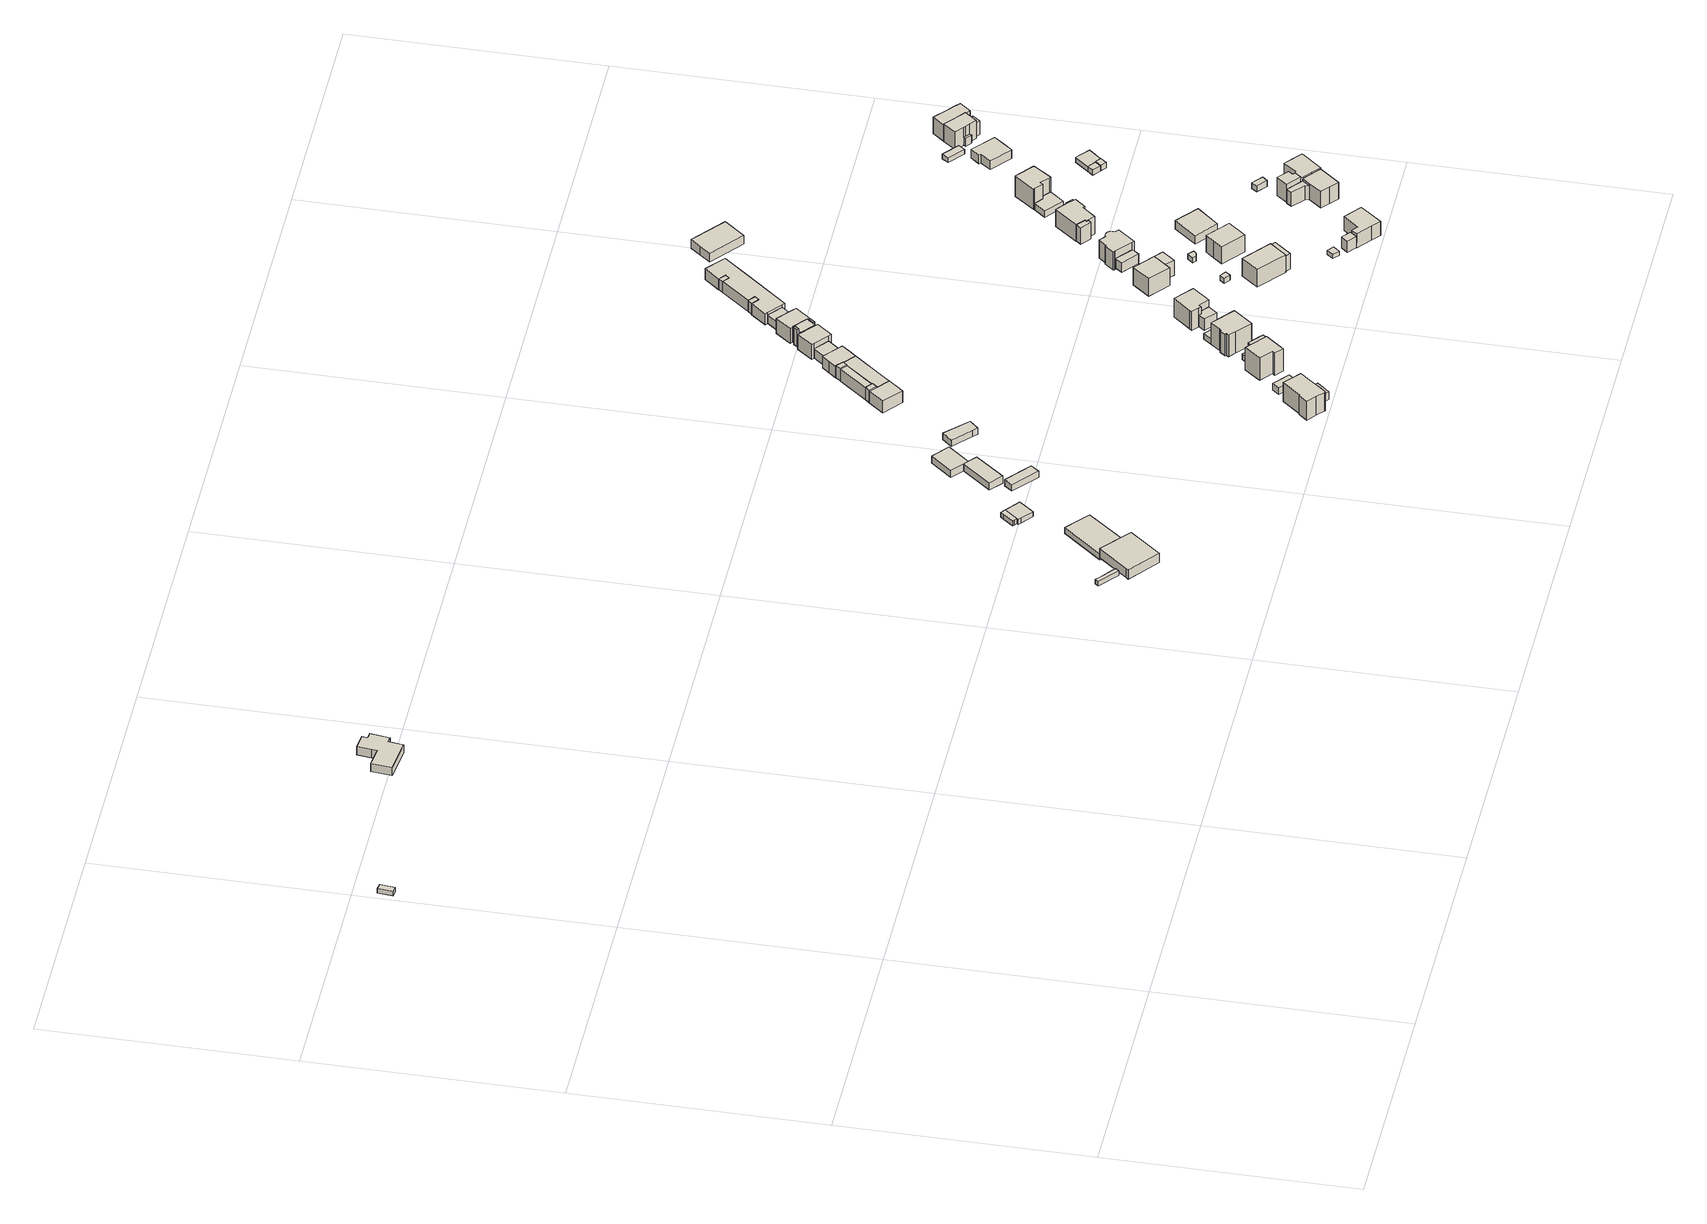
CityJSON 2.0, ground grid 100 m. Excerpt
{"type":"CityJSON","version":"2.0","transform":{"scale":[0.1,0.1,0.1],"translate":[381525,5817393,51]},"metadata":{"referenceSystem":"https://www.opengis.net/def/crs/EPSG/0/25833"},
"CityObjects":{
"building1":{"type":"Building","attributes":{"Gemeindeschluessel":"11000004","BezugspunktDach":"2200","function":"31001_2463","measuredHeight":1.99,"storeysAboveGround":1},"address":[{"country":"Germany","locality":"Berlin","thoroughfareNumber":"40 (12)","thoroughfareName":"Harbigstraße"}],"geometry":[{"type":"Solid","lod":"1","boundaries":[[[[0,1,2,3]],[[4,5,6,7]],[[4,7,3,2]],[[5,4,2,1]],[[6,5,1,0]],[[7,6,0,3]]]]}]},
"building2":{"type":"Building","attributes":{"Gemeindeschluessel":"11000004","BezugspunktDach":"2200","function":"31001_2080","measuredHeight":3.89,"storeysAboveGround":1},"address":[{"country":"Germany","locality":"Berlin","thoroughfareNumber":"40 (11)","thoroughfareName":"Harbigstraße"}],"geometry":[{"type":"Solid","lod":"1","boundaries":[[[[8,9,10,11,12,13,14,15,16,17,18]],[[19,20,21,22,23,24,25,26,27,28,29]],[[19,29,18,17]],[[20,19,17,16]],[[21,20,16,15]],[[22,21,15,14]],[[23,22,14,13]],[[24,23,13,12]],[[25,24,12,11]],[[26,25,11,10]],[[27,26,10,9]],[[28,27,9,8]],[[29,28,8,18]]]]}]},
"building3":{"type":"Building","attributes":{"Gemeindeschluessel":"11000004","BezugspunktDach":"2200","function":"51009_1610","measuredHeight":2.12,"storeysAboveGround":0},"address":[{"country":"Germany","locality":"Berlin"}],"geometry":[{"type":"Solid","lod":"1","boundaries":[[[[30,31,32,33,34,35]],[[36,37,38,39,40,41]],[[36,41,35,34]],[[37,36,34,33]],[[38,37,33,32]],[[39,38,32,31]],[[40,39,31,30]],[[41,40,30,35]]]]}]},
"building4":{"type":"Building","attributes":{"Gemeindeschluessel":"11000004","BezugspunktDach":"2200","function":"31001_1310","measuredHeight":4.41,"storeysAboveGround":1},"address":[{"country":"Germany","locality":"Berlin","thoroughfareNumber":"12 (9)","thoroughfareName":"Kühler Weg"}],"geometry":[{"type":"Solid","lod":"1","boundaries":[[[[42,43,44,45,46,47]],[[48,49,50,51,52,53]],[[48,53,47,46]],[[49,48,46,45]],[[50,49,45,44]],[[51,50,44,43]],[[52,51,43,42]],[[53,52,42,47]]]]}]},
"building5":{"type":"Building","attributes":{"Gemeindeschluessel":"11000004","BezugspunktDach":"2200","function":"31001_2000","measuredHeight":2.75,"storeysAboveGround":1},"address":[{"country":"Germany","locality":"Berlin","thoroughfareNumber":"12 (8)","thoroughfareName":"Kühler Weg"}],"geometry":[{"type":"Solid","lod":"1","boundaries":[[[[54,55,56,57,58]],[[59,60,61,62,63]],[[59,63,58,57]],[[60,59,57,56]],[[61,60,56,55]],[[62,61,55,54]],[[63,62,54,58]]]]}]},
"building6":{"type":"Building","attributes":{"Gemeindeschluessel":"11000004","BezugspunktDach":"2200","function":"31001_3210","measuredHeight":2.29,"storeysAboveGround":1},"address":[{"country":"Germany","locality":"Berlin","thoroughfareNumber":"12 (7)","thoroughfareName":"Kühler Weg"}],"geometry":[{"type":"Solid","lod":"1","boundaries":[[[[64,65,66,67,68,69]],[[70,71,72,73,74,75]],[[70,75,69,68]],[[71,70,68,67]],[[72,71,67,66]],[[73,72,66,65]],[[74,73,65,64]],[[75,74,64,69]]]]}]},
"building7":{"type":"Building","attributes":{"Gemeindeschluessel":"11000004","BezugspunktDach":"2200","function":"31001_3210","measuredHeight":2.34,"storeysAboveGround":1},"address":[{"country":"Germany","locality":"Berlin","thoroughfareNumber":"12 (6)","thoroughfareName":"Kühler Weg"}],"geometry":[{"type":"Solid","lod":"1","boundaries":[[[[76,77,78,79,66,65,80]],[[73,72,81,82,83,84,85]],[[73,85,80,65]],[[72,73,65,66]],[[81,72,66,79]],[[82,81,79,78]],[[83,82,78,77]],[[84,83,77,76]],[[85,84,76,80]]]]}]},
"building8":{"type":"Building","attributes":{"Gemeindeschluessel":"11000004","BezugspunktDach":"2200","function":"31001_2720","measuredHeight":2.97,"storeysAboveGround":1},"address":[{"country":"Germany","locality":"Berlin","thoroughfareNumber":"12 (5)","thoroughfareName":"Kühler Weg"}],"geometry":[{"type":"Solid","lod":"1","boundaries":[[[[86,87,88,89,90]],[[91,92,93,94,95]],[[91,95,90,89]],[[92,91,89,88]],[[93,92,88,87]],[[94,93,87,86]],[[95,94,86,90]]]]}]},
"building9":{"type":"Building","attributes":{"Gemeindeschluessel":"11000004","BezugspunktDach":"2200","function":"31001_2720","measuredHeight":3.4,"storeysAboveGround":1},"address":[{"country":"Germany","locality":"Berlin","thoroughfareNumber":"12 (4)","thoroughfareName":"Kühler Weg"}],"geometry":[{"type":"Solid","lod":"1","boundaries":[[[[96,97,98,99,100]],[[101,102,103,104,105]],[[101,105,100,99]],[[102,101,99,98]],[[103,102,98,97]],[[104,103,97,96]],[[105,104,96,100]]]]}]},
"building10":{"type":"Building","attributes":{"Gemeindeschluessel":"11000004","BezugspunktDach":"2200","function":"31001_2720","measuredHeight":3.47,"storeysAboveGround":1},"address":[{"country":"Germany","locality":"Berlin","thoroughfareNumber":"12 (3)","thoroughfareName":"Kühler Weg"}],"geometry":[{"type":"Solid","lod":"1","boundaries":[[[[99,98,106,107,108]],[[109,110,102,101,111]],[[109,111,108,107]],[[110,109,107,106]],[[102,110,106,98]],[[101,102,98,99]],[[111,101,99,108]]]]}]},
"building11":{"type":"Building","attributes":{"Gemeindeschluessel":"11000004","BezugspunktDach":"2200","function":"31001_2720","measuredHeight":2.9,"storeysAboveGround":1},"address":[{"country":"Germany","locality":"Berlin","thoroughfareNumber":"12 (2)","thoroughfareName":"Kühler Weg"}],"geometry":[{"type":"Solid","lod":"1","boundaries":[[[[112,113,114,115,116]],[[117,118,119,120,121]],[[117,121,116,115]],[[118,117,115,114]],[[119,118,114,113]],[[120,119,113,112]],[[121,120,112,116]]]]}]},
"building12":{"type":"Building","attributes":{"Gemeindeschluessel":"11000004","function":"31001_1010"},"address":[{"country":"Germany","locality":"Berlin","thoroughfareNumber":"1A","thoroughfareName":"Kühler Weg"}],"children":["building12-1","building12-2"]},
"building12-1":{"type":"BuildingPart","attributes":{"BezugspunktDach":"2200","measuredHeight":10.17,"storeysAboveGround":2},"parents":["building12"],"geometry":[{"type":"MultiSurface","lod":"1","boundaries":[[[122,123,124,125,126,127,128,129,130,131,132]],[[133,134,135,136,137,138,139,140,141,142,143]],[[133,143,132,131]],[[134,133,131,130]],[[135,134,130,129]],[[136,135,129,128]],[[137,136,128,127]],[[138,137,127,126]],[[144,145,146,147,148,139,138,126,125]],[[140,139,125,124]],[[141,140,124,123]],[[142,141,123,122]],[[143,142,122,132]],[[148,147,146,145,144]]]}]},
"building12-2":{"type":"BuildingPart","attributes":{"BezugspunktDach":"2200","measuredHeight":3.59,"storeysAboveGround":2},"parents":["building12"],"geometry":[{"type":"Solid","lod":"1","boundaries":[[[[149,150,145,144]],[[146,151,152,147]],[[151,146,145,150]],[[152,151,150,149]],[[147,152,149,144]],[[146,147,144,145]]]]}]},
"building13":{"type":"Building","attributes":{"Gemeindeschluessel":"11000004","BezugspunktDach":"2200","function":"31001_2463","measuredHeight":3.08,"storeysAboveGround":1},"address":[{"country":"Germany","locality":"Berlin","thoroughfareNumber":"1A (1)","thoroughfareName":"Kühler Weg"}],"geometry":[{"type":"Solid","lod":"1","boundaries":[[[[153,154,155,156]],[[157,158,159,160]],[[157,160,156,155]],[[158,157,155,154]],[[159,158,154,153]],[[160,159,153,156]]]]}]},
"building14":{"type":"Building","attributes":{"Gemeindeschluessel":"11000004","BezugspunktDach":"2200","function":"51009_1610","measuredHeight":5.88,"storeysAboveGround":0},"address":[{"country":"Germany","locality":"Berlin"}],"geometry":[{"type":"Solid","lod":"1","boundaries":[[[[161,162,163,164]],[[165,166,167,168]],[[165,168,164,163]],[[166,165,163,162]],[[167,166,162,161]],[[168,167,161,164]]]]}]},
"building15":{"type":"Building","attributes":{"Gemeindeschluessel":"11000004","function":"31001_1010"},"address":[{"country":"Germany","locality":"Berlin","thoroughfareNumber":"2","thoroughfareName":"Kühler Weg"}],"children":["building15-1","building15-2"]},
"building15-1":{"type":"BuildingPart","attributes":{"BezugspunktDach":"2200","measuredHeight":11.49,"storeysAboveGround":3},"parents":["building15"],"geometry":[{"type":"MultiSurface","lod":"1","boundaries":[[[169,170,171,172,173,174,175,176]],[[177,178,179,180,181,182,183,184]],[[177,184,176,175]],[[178,177,175,174]],[[185,186,174,173]],[[180,179,173,172]],[[181,180,172,171]],[[182,181,171,170]],[[183,182,170,169]],[[184,183,169,176]],[[179,178,186,185]]]}]},
"building15-2":{"type":"BuildingPart","attributes":{"BezugspunktDach":"2200","measuredHeight":9.92,"storeysAboveGround":3},"parents":["building15"],"geometry":[{"type":"Solid","lod":"1","boundaries":[[[[185,187,188,189,190,186]],[[191,192,193,194,179,178]],[[191,178,186,190]],[[192,191,190,189]],[[193,192,189,188]],[[194,193,188,187]],[[179,194,187,185]],[[178,179,185,186]]]]}]},
"building16":{"type":"Building","attributes":{"Gemeindeschluessel":"11000004","BezugspunktDach":"2200","function":"31001_2463","measuredHeight":2.78,"storeysAboveGround":1},"address":[{"country":"Germany","locality":"Berlin","thoroughfareNumber":"2 (1)","thoroughfareName":"Kühler Weg"}],"geometry":[{"type":"Solid","lod":"1","boundaries":[[[[195,196,197,198]],[[199,200,201,202]],[[199,202,198,197]],[[200,199,197,196]],[[201,200,196,195]],[[202,201,195,198]]]]}]},
"building17":{"type":"Building","attributes":{"Gemeindeschluessel":"11000004","BezugspunktDach":"2200","function":"51009_1610","measuredHeight":5.79,"storeysAboveGround":0},"address":[{"country":"Germany","locality":"Berlin"}],"geometry":[{"type":"Solid","lod":"1","boundaries":[[[[203,204,205,206]],[[207,208,209,210]],[[207,210,206,205]],[[208,207,205,204]],[[209,208,204,203]],[[210,209,203,206]]]]}]},
"building18":{"type":"Building","attributes":{"Gemeindeschluessel":"11000004","BezugspunktDach":"2200","function":"31001_1010","measuredHeight":10.78,"storeysAboveGround":3},"address":[{"country":"Germany","locality":"Berlin","thoroughfareNumber":"2A","thoroughfareName":"Kühler Weg"}],"geometry":[{"type":"Solid","lod":"1","boundaries":[[[[211,212,213,214,215,216,217,218,219,220,221]],[[222,223,224,225,226,227,228,229,230,231,232]],[[222,232,221,220]],[[223,222,220,219]],[[224,223,219,218]],[[225,224,218,217]],[[226,225,217,216]],[[227,226,216,215]],[[228,227,215,214]],[[229,228,214,213]],[[230,229,213,212]],[[231,230,212,211]],[[232,231,211,221]]]]}]},
"building19":{"type":"Building","attributes":{"Gemeindeschluessel":"11000004","BezugspunktDach":"2200","function":"31001_2463","measuredHeight":2.61,"storeysAboveGround":1},"address":[{"country":"Germany","locality":"Berlin","thoroughfareNumber":"2A (1)","thoroughfareName":"Kühler Weg"}],"geometry":[{"type":"Solid","lod":"1","boundaries":[[[[233,234,235,236]],[[237,238,228,227]],[[237,227,236,235]],[[238,237,235,234]],[[228,238,234,233]],[[227,228,233,236]]]]}]},
"building20":{"type":"Building","attributes":{"Gemeindeschluessel":"11000004","BezugspunktDach":"2200","function":"31001_2463","measuredHeight":5.37,"storeysAboveGround":1},"address":[{"country":"Germany","locality":"Berlin","thoroughfareNumber":"3 (1)","thoroughfareName":"Kühler Weg"}],"geometry":[{"type":"Solid","lod":"1","boundaries":[[[[239,240,241,242,243,244]],[[245,246,247,248,249,250]],[[245,250,244,243]],[[246,245,243,242]],[[247,246,242,241]],[[248,247,241,240]],[[249,248,240,239]],[[250,249,239,244]]]]}]},
"building21":{"type":"Building","attributes":{"Gemeindeschluessel":"11000004","BezugspunktDach":"2200","function":"51009_1610","measuredHeight":8.13,"storeysAboveGround":0},"address":[{"country":"Germany","locality":"Berlin"}],"geometry":[{"type":"Solid","lod":"1","boundaries":[[[[251,252,253,254]],[[255,256,257,258]],[[255,258,254,253]],[[256,255,253,252]],[[257,256,252,251]],[[258,257,251,254]]]]}]},
"building22":{"type":"Building","attributes":{"Gemeindeschluessel":"11000004","BezugspunktDach":"2200","function":"31001_1010","measuredHeight":11.41,"storeysAboveGround":2},"address":[{"country":"Germany","locality":"Berlin","thoroughfareNumber":"3","thoroughfareName":"Kühler Weg"}],"geometry":[{"type":"Solid","lod":"1","boundaries":[[[[259,260,261,262,263,264,265,266]],[[267,268,269,270,271,272,273,274]],[[267,274,266,265]],[[268,267,265,264]],[[269,268,264,263]],[[270,269,263,262]],[[271,270,262,261]],[[272,271,261,260]],[[273,272,260,259]],[[274,273,259,266]]]]}]},
"building23":{"type":"Building","attributes":{"Gemeindeschluessel":"11000004","function":"31001_3212"},"address":[{"country":"Germany","locality":"Berlin","thoroughfareNumber":"12","thoroughfareName":"Kühler Weg"}],"children":["building23-1","building23-2","building23-3","building23-4","building23-5","building23-6","building23-7","building23-8","building23-9","building23-10"]},
"building23-1":{"type":"BuildingPart","attributes":{"BezugspunktDach":"2200","measuredHeight":5.53,"storeysAboveGround":2},"parents":["building23"],"geometry":[{"type":"MultiSurface","lod":"1","boundaries":[[[275,276,277,278,279,280,281]],[[282,283,284,285,286,287,288]],[[282,288,281,280]],[[284,283,279,278]],[[286,285,277,276]],[[287,286,276,275]],[[283,289,282,280,279]],[[290,285,284,278,277]],[[288,287,275,281]]]}]},
"building23-2":{"type":"BuildingPart","attributes":{"BezugspunktDach":"2200","measuredHeight":5.59,"storeysAboveGround":2},"parents":["building23"],"geometry":[{"type":"MultiSurface","lod":"1","boundaries":[[[291,292,293,294,295]],[[296,297,298,299,300]],[[296,300,295,294]],[[299,298,292,291]],[[297,296,294,293]],[[297,293,292,298]],[[300,299,301,291,295]]]}]},
"building23-3":{"type":"BuildingPart","attributes":{"BezugspunktDach":"2200","measuredHeight":3.99,"storeysAboveGround":2},"parents":["building23"],"geometry":[{"type":"MultiSurface","lod":"1","boundaries":[[[302,303,304,305]],[[306,307,308,309]],[[306,309,305,304]],[[307,306,307,303]],[[308,307,303,302]],[[310,304,303,307,306]],[[308,302,305,309]]]}]},
"building23-4":{"type":"BuildingPart","attributes":{"BezugspunktDach":"2200","measuredHeight":7.03,"storeysAboveGround":2},"parents":["building23"],"geometry":[{"type":"MultiSurface","lod":"1","boundaries":[[[311,312,313,314,315,316,317,318]],[[319,320,321,322,323,324,325,326]],[[319,326,318,317]],[[320,319,317,316]],[[322,321,315,314]],[[323,322,314,313]],[[324,323,313,312]],[[294,293,292,312,311]],[[296,327,325,324,298,297]],[[326,325,311,318]],[[320,316,315,321]],[[327,296,297,293,294]],[[297,298,292,293]]]}]},
"building23-5":{"type":"BuildingPart","attributes":{"BezugspunktDach":"2200","measuredHeight":7.52,"storeysAboveGround":2},"parents":["building23"],"geometry":[{"type":"MultiSurface","lod":"1","boundaries":[[[328,329,330,331,332,333,334,335,336,337]],[[338,339,340,341,342,343,344,345,321,320]],[[338,320,337,336]],[[339,338,336,335]],[[340,339,335,334]],[[341,340,334,333]],[[346,347,341,333,332]],[[343,342,332,331]],[[344,343,331,330]],[[345,344,330,329]],[[321,345,329,328]],[[320,321,328,337],[320,316,315,321]],[[342,341,347,346]],[[316,320,321,315]]]}]},
"building23-6":{"type":"BuildingPart","attributes":{"BezugspunktDach":"2200","measuredHeight":5.58,"storeysAboveGround":2},"parents":["building23"],"geometry":[{"type":"MultiSurface","lod":"1","boundaries":[[[348,349,350,351,352,353]],[[354,288,287,355,356,357]],[[354,357,353,352]],[[288,354,352,351]],[[358,275,281,351,350]],[[355,287,350,349]],[[356,355,349,348]],[[357,356,348,353]],[[287,288,281,275,358]]]}]},
"building23-7":{"type":"BuildingPart","attributes":{"BezugspunktDach":"2200","measuredHeight":6.05,"storeysAboveGround":2},"parents":["building23"],"geometry":[{"type":"MultiSurface","lod":"1","boundaries":[[[278,277,359,360,361,362,363,364,365]],[[366,367,368,369,370,371,285,284,372]],[[366,372,365,364]],[[367,366,364,363]],[[368,367,363,362]],[[373,291,295,300,299,369,368,362,361]],[[370,369,361,360]],[[371,370,360,359]],[[285,371,359,277]],[[277,285,277,278]],[[372,284,278,365]],[[299,300,295,291,373]],[[284,285,277,278]]]}]},
"building23-8":{"type":"BuildingPart","attributes":{"BezugspunktDach":"2200","measuredHeight":5.96,"storeysAboveGround":2},"parents":["building23"],"geometry":[{"type":"MultiSurface","lod":"1","boundaries":[[[374,375,376,377,378,379]],[[380,381,283,282,382,383]],[[380,383,379,378]],[[381,380,378,377]],[[283,381,377,376]],[[280,279,283,376,375]],[[382,282,375,374]],[[383,382,374,379]],[[281,288,282,280]],[[384,282,283,279,280]]]}]},
"building23-9":{"type":"BuildingPart","attributes":{"BezugspunktDach":"2200","measuredHeight":7.03,"storeysAboveGround":2},"parents":["building23"],"geometry":[{"type":"MultiSurface","lod":"1","boundaries":[[[347,346,385,386,387,388,389,390]],[[391,392,393,394,395,342,341,396]],[[391,396,390,389]],[[392,391,389,388]],[[393,392,397,309,308,302,305,388,387]],[[394,393,387,386]],[[395,394,386,385]],[[342,395,385,346]],[[396,341,347,390]],[[305,302,308,309,397]],[[342,346,347,341]]]}]},
"building23-10":{"type":"BuildingPart","attributes":{"BezugspunktDach":"2200","measuredHeight":5.22,"storeysAboveGround":2},"parents":["building23"],"geometry":[{"type":"MultiSurface","lod":"1","boundaries":[[[398,399,400,401,402,403,404,405,406,407,408,409,410,411,412]],[[413,414,415,416,417,418,419,420,421,422,423,424,307,306,425]],[[413,425,412,411]],[[414,413,411,410]],[[415,414,410,409]],[[416,415,409,408]],[[417,416,408,407]],[[418,417,407,406]],[[419,418,406,405]],[[420,419,405,404]],[[421,420,404,403]],[[422,421,403,402]],[[423,422,402,401]],[[424,423,401,400]],[[307,424,400,399]],[[304,303,399,398]],[[425,306,398,412]],[[306,307,303,304]]]}]},
"building24":{"type":"Building","attributes":{"Gemeindeschluessel":"11000004","BezugspunktDach":"2200","function":"51009_1610","measuredHeight":7.78,"storeysAboveGround":0},"address":[{"country":"Germany","locality":"Berlin"}],"geometry":[{"type":"Solid","lod":"1","boundaries":[[[[426,427,428,429]],[[430,431,432,433]],[[430,433,429,428]],[[431,430,428,427]],[[432,431,427,426]],[[433,432,426,429]]]]}]},
"building25":{"type":"Building","attributes":{"Gemeindeschluessel":"11000004","BezugspunktDach":"2200","function":"31001_2143","measuredHeight":2.38,"storeysAboveGround":1},"address":[{"country":"Germany","locality":"Berlin","thoroughfareNumber":"12A (1)","thoroughfareName":"Zikadenweg"}],"geometry":[{"type":"Solid","lod":"1","boundaries":[[[[434,435,436,437]],[[438,439,440,441]],[[438,441,437,436]],[[439,438,436,435]],[[440,439,435,434]],[[441,440,434,437]]]]}]},
"building26":{"type":"Building","attributes":{"Gemeindeschluessel":"11000004","BezugspunktDach":"2200","function":"51009_1610","measuredHeight":5.37,"storeysAboveGround":0},"address":[{"country":"Germany","locality":"Berlin"}],"geometry":[{"type":"Solid","lod":"1","boundaries":[[[[442,443,444,445]],[[446,447,448,449]],[[446,449,445,444]],[[447,446,444,443]],[[448,447,443,442]],[[449,448,442,445]]]]}]},
"building27":{"type":"Building","attributes":{"Gemeindeschluessel":"11000004","function":"31001_1010"},"address":[{"country":"Germany","locality":"Berlin","thoroughfareNumber":"3A","thoroughfareName":"Kühler Weg"}],"children":["building27-1","building27-2"]},
"building27-1":{"type":"BuildingPart","attributes":{"BezugspunktDach":"2200","measuredHeight":8.33,"storeysAboveGround":2},"parents":["building27"],"geometry":[{"type":"MultiSurface","lod":"1","boundaries":[[[450,451,452,453,454]],[[455,456,457,458,459]],[[455,459,454,453]],[[456,455,453,452]],[[457,456,452,460,461]],[[458,457,451,450]],[[459,458,450,454]],[[461,460,452,451]]]}]},
"building27-2":{"type":"BuildingPart","attributes":{"BezugspunktDach":"2200","measuredHeight":6.99,"storeysAboveGround":2},"parents":["building27"],"geometry":[{"type":"Solid","lod":"1","boundaries":[[[[462,463,452,451]],[[460,464,465,461]],[[464,460,452,463]],[[465,464,463,462]],[[461,465,462,451]],[[460,461,451,452]]]]}]},
"building28":{"type":"Building","attributes":{"Gemeindeschluessel":"11000004","function":"31001_1010"},"address":[{"country":"Germany","locality":"Berlin","thoroughfareNumber":"12A","thoroughfareName":"Zikadenweg"}],"children":["building28-1","building28-2"]},
"building28-1":{"type":"BuildingPart","attributes":{"BezugspunktDach":"2200","measuredHeight":9.19,"storeysAboveGround":2},"parents":["building28"],"geometry":[{"type":"MultiSurface","lod":"1","boundaries":[[[466,467,468,469,470]],[[471,472,473,474,475]],[[471,475,470,469]],[[472,471,469,468]],[[476,477,468,467]],[[473,472,478,479,480]],[[481,476,467,466]],[[474,473,480,482]],[[475,474,466,470]],[[480,479,478,477,476]],[[482,480,476,481]]]}]},
"building28-2":{"type":"BuildingPart","attributes":{"BezugspunktDach":"2200","measuredHeight":7.59,"storeysAboveGround":2},"parents":["building28"],"geometry":[{"type":"MultiSurface","lod":"1","boundaries":[[[483,484,477,481]],[[479,485,486,482]],[[485,479,477,484]],[[486,485,484,483]],[[482,486,483,481]],[[480,476,477,479]],[[482,487,481,476,480]]]}]},
"building29":{"type":"Building","attributes":{"Gemeindeschluessel":"11000004","BezugspunktDach":"2200","function":"31001_2143","measuredHeight":1.9,"storeysAboveGround":1},"address":[{"country":"Germany","locality":"Berlin","thoroughfareNumber":"12 (1)","thoroughfareName":"Zikadenweg"}],"geometry":[{"type":"Solid","lod":"1","boundaries":[[[[488,489,490,491]],[[492,493,494,495]],[[492,495,491,490]],[[493,492,490,489]],[[494,493,489,488]],[[495,494,488,491]]]]}]},
"building30":{"type":"Building","attributes":{"Gemeindeschluessel":"11000004","BezugspunktDach":"2200","function":"31001_2143","measuredHeight":2.33,"storeysAboveGround":1},"address":[{"country":"Germany","locality":"Berlin","thoroughfareNumber":"14A (1)","thoroughfareName":"Zikadenweg"}],"geometry":[{"type":"Solid","lod":"1","boundaries":[[[[496,497,498,499,500]],[[501,502,503,504,505]],[[501,505,500,499]],[[502,501,499,498]],[[503,502,498,497]],[[504,503,497,496]],[[505,504,496,500]]]]}]},
"building31":{"type":"Building","attributes":{"Gemeindeschluessel":"11000004","BezugspunktDach":"2200","function":"51009_1610","measuredHeight":5.1,"storeysAboveGround":0},"address":[{"country":"Germany","locality":"Berlin"}],"geometry":[{"type":"Solid","lod":"1","boundaries":[[[[406,405,404,407]],[[506,507,508,509]],[[506,509,407,404]],[[507,506,404,405]],[[508,507,405,406]],[[509,508,406,407]]]]}]},
"building32":{"type":"Building","attributes":{"Gemeindeschluessel":"11000004","BezugspunktDach":"2200","function":"31001_1010","measuredHeight":9.21,"storeysAboveGround":2},"address":[{"country":"Germany","locality":"Berlin","thoroughfareNumber":"14A","thoroughfareName":"Zikadenweg"}],"geometry":[{"type":"Solid","lod":"1","boundaries":[[[[510,511,512,513,514]],[[515,516,517,518,519]],[[515,519,514,513]],[[516,515,513,512]],[[517,516,512,511]],[[518,517,511,510]],[[519,518,510,514]]]]}]},
"building33":{"type":"Building","attributes":{"Gemeindeschluessel":"11000004","function":"31001_1010"},"address":[{"country":"Germany","locality":"Berlin","thoroughfareNumber":"4","thoroughfareName":"Kühler Weg"}],"children":["building33-1","building33-2"]},
"building33-1":{"type":"BuildingPart","attributes":{"BezugspunktDach":"2200","measuredHeight":9.82,"storeysAboveGround":2},"parents":["building33"],"geometry":[{"type":"MultiSurface","lod":"1","boundaries":[[[520,521,522,523,524,525,526,527,528,529,530,531,532,533,534,535,536,537,538,539,540,541]],[[542,543,544,545,546,547,548,549,550,551,552,553,554,555,556,557,558,559,560,561,562,563]],[[542,563,541,540]],[[543,542,540,539]],[[544,543,539,538]],[[545,544,538,537]],[[546,545,537,536]],[[547,546,536,535]],[[548,547,535,534]],[[549,548,534,533]],[[550,549,533,532]],[[551,550,532,531]],[[552,551,531,530]],[[553,552,530,529]],[[554,553,529,528]],[[555,554,528,527]],[[556,555,527,526]],[[557,556,526,525]],[[558,557,525,524]],[[559,558,524,523]],[[560,559,523,522]],[[561,560,564,565,566,567,522,521]],[[562,561,521,520]],[[563,562,520,541]],[[567,566,565,564]]]}]},
"building33-2":{"type":"BuildingPart","attributes":{"BezugspunktDach":"2200","measuredHeight":4.54,"storeysAboveGround":2},"parents":["building33"],"geometry":[{"type":"Solid","lod":"1","boundaries":[[[[568,567,566,569]],[[565,564,570,571]],[[565,571,569,566]],[[570,564,567,568]],[[571,570,568,569]],[[565,566,567,564]]]]}]},
"building34":{"type":"Building","attributes":{"Gemeindeschluessel":"11000004","function":"31001_1010"},"address":[{"country":"Germany","locality":"Berlin","thoroughfareNumber":"12","thoroughfareName":"Zikadenweg"}],"children":["building34-1","building34-2"]},
"building34-1":{"type":"BuildingPart","attributes":{"BezugspunktDach":"2200","measuredHeight":9.26,"storeysAboveGround":2},"parents":["building34"],"geometry":[{"type":"MultiSurface","lod":"1","boundaries":[[[572,573,574,575,576,577,578,579]],[[580,581,582,583,584,585,586,587]],[[580,587,588,589,590,591,592,579,578]],[[581,580,578,577]],[[582,581,577,576]],[[583,582,576,575]],[[584,583,575,574]],[[585,584,574,573]],[[586,585,573,572]],[[587,586,572,579]],[[592,591,590,589,588]]]}]},
"building34-2":{"type":"BuildingPart","attributes":{"BezugspunktDach":"2200","measuredHeight":5.21,"storeysAboveGround":2},"parents":["building34"],"geometry":[{"type":"Solid","lod":"1","boundaries":[[[[591,590,593,594,595]],[[596,597,589,588,598]],[[596,598,595,594]],[[597,596,594,593]],[[589,597,593,590]],[[598,588,591,595]],[[588,589,590,591]]]]}]},
"building35":{"type":"Building","attributes":{"Gemeindeschluessel":"11000004","BezugspunktDach":"2200","function":"31001_1010","measuredHeight":4.02,"storeysAboveGround":1},"address":[{"country":"Germany","locality":"Berlin","thoroughfareNumber":"16B","thoroughfareName":"Zikadenweg"}],"geometry":[{"type":"Solid","lod":"1","boundaries":[[[[599,600,601,602]],[[603,604,605,606]],[[603,606,602,601]],[[604,603,601,600]],[[605,604,600,599]],[[606,605,599,602]]]]}]},
"building36":{"type":"Building","attributes":{"Gemeindeschluessel":"11000004","function":"31001_1010"},"address":[{"country":"Germany","locality":"Berlin","thoroughfareNumber":"4A","thoroughfareName":"Kühler Weg"}],"children":["building36-1","building36-2","building36-3"]},
"building36-1":{"type":"BuildingPart","attributes":{"BezugspunktDach":"2200","measuredHeight":8.1,"storeysAboveGround":2},"parents":["building36"],"geometry":[{"type":"MultiSurface","lod":"1","boundaries":[[[607,608,609,610,611,612,613,614,615,616]],[[617,618,619,620,621,622,623,624,625,626]],[[617,626,616,615]],[[618,617,615,614]],[[619,618,627,628,629,630,614,613]],[[620,619,613,612]],[[621,620,612,611]],[[622,621,611,610]],[[623,622,610,609]],[[624,623,631,632,633]],[[625,624,608,633,634,607]],[[626,625,607,634,635]],[[630,629,628,627]],[[633,632,631,609,608,636]],[[607,634,633,608]],[[635,634,607,616,637]]]}]},
"building36-2":{"type":"BuildingPart","attributes":{"BezugspunktDach":"2200","measuredHeight":7.8,"storeysAboveGround":2},"parents":["building36"],"geometry":[{"type":"MultiSurface","lod":"1","boundaries":[[[638,609,608,607,616,639]],[[635,634,633,632,640,641]],[[635,641,639,616]],[[634,607,616,635,616,607]],[[633,608,607,642,607,608]],[[632,609,608,633,608,609]],[[640,632,609,638]],[[641,640,638,639]],[[634,642,607,608,633]]]}]},
"building36-3":{"type":"BuildingPart","attributes":{"BezugspunktDach":"2200","measuredHeight":5.8,"storeysAboveGround":2},"parents":["building36"],"geometry":[{"type":"MultiSurface","lod":"1","boundaries":[[[629,643,644,630]],[[645,646,628,627]],[[645,627,630,644]],[[646,645,644,643]],[[628,646,643,629]],[[628,647,629,630,627]]]}]},
"building37":{"type":"Building","attributes":{"Gemeindeschluessel":"11000004","BezugspunktDach":"2200","function":"31001_1310","measuredHeight":5.26,"storeysAboveGround":1},"address":[{"country":"Germany","locality":"Berlin","thoroughfareNumber":"12 (1)","thoroughfareName":"Kühler Weg"}],"geometry":[{"type":"Solid","lod":"1","boundaries":[[[[648,649,650,651,652]],[[653,654,655,656,657]],[[653,657,652,651]],[[654,653,651,650]],[[655,654,650,649]],[[656,655,649,648]],[[657,656,648,652]]]]}]},
"building38":{"type":"Building","attributes":{"Gemeindeschluessel":"11000004","function":"31001_1010"},"address":[{"country":"Germany","locality":"Berlin","thoroughfareNumber":"14","thoroughfareName":"Zikadenweg"}],"children":["building38-1","building38-2"]},
"building38-1":{"type":"BuildingPart","attributes":{"BezugspunktDach":"2200","measuredHeight":8.88,"storeysAboveGround":2},"parents":["building38"],"geometry":[{"type":"MultiSurface","lod":"1","boundaries":[[[658,659,660,661,662,663,664]],[[665,666,667,668,669,670,671]],[[665,671,664,663]],[[672,673,665,663,662]],[[667,666,662,661]],[[668,667,661,660]],[[669,668,660,659]],[[670,669,659,658]],[[671,670,658,664]],[[666,665,673,672]]]}]},
"building38-2":{"type":"BuildingPart","attributes":{"BezugspunktDach":"2200","measuredHeight":6.55,"storeysAboveGround":2},"parents":["building38"],"geometry":[{"type":"Solid","lod":"1","boundaries":[[[[674,673,672,675,676,677]],[[678,679,666,665,680,681]],[[678,681,677,676]],[[679,678,676,675]],[[666,679,675,672]],[[680,665,673,674]],[[681,680,674,677]],[[665,666,672,673]]]]}]},
"building39":{"type":"Building","attributes":{"Gemeindeschluessel":"11000004","BezugspunktDach":"2200","function":"31001_2463","measuredHeight":3.01,"storeysAboveGround":1},"address":[{"country":"Germany","locality":"Berlin","thoroughfareNumber":"5 (1)","thoroughfareName":"Kühler Weg"}],"geometry":[{"type":"Solid","lod":"1","boundaries":[[[[682,683,684,685,686,687]],[[688,689,690,691,692,693]],[[688,693,687,686]],[[689,688,686,685]],[[690,689,685,684]],[[691,690,684,683]],[[692,691,683,682]],[[693,692,682,687]]]]}]},
"building40":{"type":"Building","attributes":{"Gemeindeschluessel":"11000004","function":"31001_1010"},"address":[{"country":"Germany","locality":"Berlin","thoroughfareNumber":"16","thoroughfareName":"Zikadenweg"}],"children":["building40-1","building40-2"]},
"building40-1":{"type":"BuildingPart","attributes":{"BezugspunktDach":"2200","measuredHeight":9.48,"storeysAboveGround":2},"parents":["building40"],"geometry":[{"type":"MultiSurface","lod":"1","boundaries":[[[694,695,696,697,698,699,700,701]],[[702,703,704,705,706,707,708,709]],[[702,709,710,709,702,711]],[[703,702,700,699]],[[704,703,699,698]],[[705,704,698,697]],[[706,705,697,696]],[[707,706,696,695]],[[708,707,695,694]],[[709,708,694,701]],[[711,702,709,710,701,700]]]}]},
"building40-2":{"type":"BuildingPart","attributes":{"BezugspunktDach":"2200","measuredHeight":8.58,"storeysAboveGround":2},"parents":["building40"],"geometry":[{"type":"MultiSurface","lod":"1","boundaries":[[[712,713,714,715,716,717]],[[718,719,720,702,709,721]],[[718,721,717,716]],[[719,718,716,715]],[[720,719,715,714]],[[702,720,714,713]],[[701,700,713,712]],[[721,709,712,717]],[[709,702,700,701]]]}]},
"building41":{"type":"Building","attributes":{"Gemeindeschluessel":"11000004","BezugspunktDach":"2200","function":"31001_2463","measuredHeight":2.73,"storeysAboveGround":1},"address":[{"country":"Germany","locality":"Berlin","thoroughfareNumber":"16 (1)","thoroughfareName":"Zikadenweg"}],"geometry":[{"type":"Solid","lod":"1","boundaries":[[[[722,723,724,725]],[[726,727,728,729]],[[726,729,725,724]],[[727,726,724,723]],[[728,727,723,722]],[[729,728,722,725]]]]}]},
"building42":{"type":"Building","attributes":{"Gemeindeschluessel":"11000004","BezugspunktDach":"2200","function":"31001_1010","measuredHeight":11.48,"storeysAboveGround":2},"address":[{"country":"Germany","locality":"Berlin","thoroughfareNumber":"5","thoroughfareName":"Kühler Weg"}],"geometry":[{"type":"Solid","lod":"1","boundaries":[[[[730,731,732,733,734,735,736,737]],[[738,739,740,741,742,743,744,745]],[[738,745,737,736]],[[739,738,736,735]],[[740,739,735,734]],[[741,740,734,733]],[[742,741,733,732]],[[743,742,732,731]],[[744,743,731,730]],[[745,744,730,737]]]]}]},
"building43":{"type":"Building","attributes":{"Gemeindeschluessel":"11000004","BezugspunktDach":"2200","function":"51009_1610","measuredHeight":2.58,"storeysAboveGround":0},"address":[{"country":"Germany","locality":"Berlin"}],"geometry":[{"type":"Solid","lod":"1","boundaries":[[[[746,747,748,749]],[[750,751,752,753]],[[750,753,749,748]],[[751,750,748,747]],[[752,751,747,746]],[[753,752,746,749]]]]}]},
"building44":{"type":"Building","attributes":{"Gemeindeschluessel":"11000004","function":"31001_2463"},"address":[{"country":"Germany","locality":"Berlin","thoroughfareNumber":"22 (1)","thoroughfareName":"Zikadenweg"}],"children":["building44-1","building44-2"]},
"building44-1":{"type":"BuildingPart","attributes":{"BezugspunktDach":"2200","measuredHeight":2.42,"storeysAboveGround":1},"parents":["building44"],"geometry":[{"type":"MultiSurface","lod":"1","boundaries":[[[754,755,756,757]],[[758,759,760,761]],[[758,761,757,756]],[[759,758,756,755]],[[760,759,755,754]],[[760,754,762,763]],[[761,763,762,757,764]]]}]},
"building44-2":{"type":"BuildingPart","attributes":{"BezugspunktDach":"2200","measuredHeight":2.42,"storeysAboveGround":1},"parents":["building44"],"geometry":[{"type":"Solid","lod":"1","boundaries":[[[[765,762,757,766]],[[761,763,767,768]],[[761,768,766,757]],[[767,763,762,765]],[[768,767,765,766]],[[763,761,757,762]]]]}]},
"building45":{"type":"Building","attributes":{"Gemeindeschluessel":"11000004","BezugspunktDach":"2200","function":"31001_1010","measuredHeight":4.5,"storeysAboveGround":1},"address":[{"country":"Germany","locality":"Berlin","thoroughfareNumber":"6","thoroughfareName":"Kühler Weg"}],"geometry":[{"type":"Solid","lod":"1","boundaries":[[[[769,770,771,772,773,774,775,776]],[[777,778,779,780,781,782,783,784]],[[777,784,776,775]],[[778,777,775,774]],[[779,778,774,773]],[[780,779,773,772]],[[781,780,772,771]],[[782,781,771,770]],[[783,782,770,769]],[[784,783,769,776]]]]}]},
"building46":{"type":"Building","attributes":{"Gemeindeschluessel":"11000004","BezugspunktDach":"2200","function":"31001_2463","measuredHeight":2.19,"storeysAboveGround":1},"address":[{"country":"Germany","locality":"Berlin","thoroughfareNumber":"6A (3)","thoroughfareName":"Kühler Weg"}],"geometry":[{"type":"Solid","lod":"1","boundaries":[[[[785,786,787,788]],[[789,790,791,792]],[[789,792,788,787]],[[790,789,787,786]],[[791,790,786,785]],[[792,791,785,788]]]]}]},
"building47":{"type":"Building","attributes":{"Gemeindeschluessel":"11000004","function":"31001_1010"},"address":[{"country":"Germany","locality":"Berlin","thoroughfareNumber":"6A (2)","thoroughfareName":"Kühler Weg"}],"children":["building47-1","building47-2","building47-3"]},
"building47-1":{"type":"BuildingPart","attributes":{"BezugspunktDach":"2200","measuredHeight":10.56,"storeysAboveGround":3},"parents":["building47"],"geometry":[{"type":"MultiSurface","lod":"1","boundaries":[[[793,794,795,796,797,798,799,800,801]],[[802,803,804,805,806,807,808,809,810]],[[802,810,801,800]],[[803,802,800,799]],[[804,803,799,798]],[[805,811,812,813,804,798,797]],[[806,805,797,796]],[[807,806,796,795]],[[814,815,795,794]],[[808,807,816,817,818]],[[819,814,818,820,809,808,794,793]],[[810,809,793,801]],[[813,812,811,805]],[[818,817,816,815,814]],[[820,818,814,819]]]}]},
"building47-2":{"type":"BuildingPart","attributes":{"BezugspunktDach":"2200","measuredHeight":6.25,"storeysAboveGround":3},"parents":["building47"],"geometry":[{"type":"Solid","lod":"1","boundaries":[[[[821,822,812,811]],[[813,823,824,805]],[[823,813,812,822]],[[824,823,822,821]],[[805,824,821,811]],[[813,805,811,812]]]]}]},
"building47-3":{"type":"BuildingPart","attributes":{"BezugspunktDach":"2200","measuredHeight":3.78,"storeysAboveGround":3},"parents":["building47"],"geometry":[{"type":"MultiSurface","lod":"1","boundaries":[[[825,815,819,826]],[[820,817,827,828]],[[820,828,826,819]],[[827,817,815,825]],[[828,827,825,826]],[[818,814,815,817]],[[820,819,814,818]]]}]},
"building48":{"type":"Building","attributes":{"Gemeindeschluessel":"11000004","BezugspunktDach":"2200","function":"31001_1010","measuredHeight":10.15,"storeysAboveGround":3},"address":[{"country":"Germany","locality":"Berlin","thoroughfareNumber":"6A (1)","thoroughfareName":"Kühler Weg"}],"geometry":[{"type":"Solid","lod":"1","boundaries":[[[[829,830,831,832,833,834,835,836]],[[837,838,839,840,841,842,843,844]],[[837,844,836,835]],[[838,837,835,834]],[[839,838,834,833]],[[840,839,833,832]],[[841,840,832,831]],[[842,841,831,830]],[[843,842,830,829]],[[844,843,829,836]]]]}]}
},
"vertices":[
[26,2839,47],[33,2900,47],[6,2903,47],[1,2842,47],[6,2903,27],[33,2900,27],[26,2839,27],[1,2842,27],
[834,2965,69],[841,3024,69],[865,3022,69],[875,3100,69],[849,3103,69],[852,3126,69],[791,3132,69],[784,3075,69],[781,3054,69],[703,3063,69],[695,2981,69],[703,3063,30],[781,3054,30],[784,3075,30],[791,3132,30],[852,3126,30],[849,3103,30],[875,3100,30],[865,3022,30],[841,3024,30],[834,2965,30],[695,2981,30],
[2391,579,32],[2403,593,32],[2389,604,32],[2345,638,32],[2326,654,32],[2315,641,32],[2326,654,11],[2345,638,11],[2389,604,11],[2403,593,11],[2391,579,11],[2315,641,11],
[2484,444,63],[2586,570,63],[2565,588,63],[2471,665,63],[2374,548,63],[2366,539,63],[2374,548,19],[2471,665,19],[2565,588,19],[2586,570,19],[2484,444,19],[2366,539,19],
[2565,588,36],[2692,747,36],[2623,804,36],[2601,822,36],[2471,665,36],[2601,822,9],[2623,804,9],[2692,747,9],[2565,588,9],[2471,665,9],
[2620,1014,28],[2628,1007,28],[2672,1059,28],[2655,1073,28],[2643,1059,28],[2613,1021,28],[2643,1059,5],[2655,1073,5],[2672,1059,5],[2628,1007,5],[2620,1014,5],[2613,1021,5],
[2636,993,28],[2680,957,28],[2689,968,28],[2727,1016,28],[2625,1002,28],[2727,1016,5],[2689,968,5],[2680,957,5],[2636,993,5],[2625,1002,5],
[2908,980,38],[2910,983,38],[2933,1013,38],[2835,1093,38],[2809,1062,38],[2835,1093,9],[2933,1013,9],[2910,983,9],[2908,980,9],[2809,1062,9],
[2849,1104,42],[2941,1219,42],[2910,1245,42],[2893,1259,42],[2801,1145,42],[2893,1259,8],[2910,1245,8],[2941,1219,8],[2849,1104,8],[2801,1145,8],
[2981,1331,42],[2916,1383,42],[2846,1298,42],[2916,1383,8],[2981,1331,8],[2846,1298,8],
[3098,1264,39],[3114,1249,39],[3148,1284,39],[3060,1370,39],[3024,1332,39],[3060,1370,10],[3148,1284,10],[3114,1249,10],[3098,1264,10],[3024,1332,10],
[3470,45,93],[3499,20,93],[3502,18,93],[3519,37,93],[3561,89,93],[3592,127,93],[3559,154,93],[3527,181,93],[3466,107,93],[3463,109,93],[3434,74,93],[3463,109,4],[3466,107,4],[3527,181,4],[3559,154,4],[3592,127,4],[3561,89,4],[3519,37,4],[3502,18,4],[3499,20,4],[3470,45,4],[3434,74,4],[3519,37,58],[3561,89,58],[3561,89,22],[3519,37,22],[3519,37,40],
[3548,13,58],[3591,64,58],[3591,64,22],[3548,13,22],
[3605,150,51],[3627,178,51],[3565,228,51],[3543,201,51],[3565,228,20],[3627,178,20],[3605,150,20],[3543,201,20],
[3231,1652,82],[3246,1670,82],[3220,1691,82],[3205,1674,82],[3220,1691,23],[3246,1670,23],[3231,1652,23],[3205,1674,23],
[3654,245,131],[3646,235,131],[3676,210,131],[3684,220,131],[3736,284,131],[3680,330,131],[3656,349,131],[3606,285,131],[3656,349,26],[3680,330,26],[3736,284,26],[3684,220,26],[3676,210,26],[3646,235,26],[3654,245,26],[3606,285,26],[3736,284,126],[3680,330,126],
[3748,299,126],[3740,306,126],[3696,343,126],[3694,345,126],[3694,345,26],[3696,343,26],[3740,306,26],[3748,299,26],
[3740,306,50],[3764,334,50],[3718,371,50],[3696,343,50],[3718,371,23],[3764,334,23],[3740,306,23],[3696,343,23],
[3339,1784,80],[3353,1801,80],[3327,1823,80],[3313,1805,80],[3327,1823,23],[3353,1801,23],[3339,1784,23],[3313,1805,23],
[3748,403,128],[3806,354,128],[3867,430,128],[3828,462,128],[3780,501,128],[3750,463,128],[3744,455,128],[3740,458,128],[3724,436,128],[3728,433,128],[3721,424,128],[3728,433,26],[3724,436,26],[3740,458,26],[3744,455,26],[3750,463,26],[3780,501,26],[3828,462,26],[3867,430,26],[3806,354,26],[3748,403,26],[3721,424,26],
[3828,462,52],[3853,495,52],[3806,534,52],[3780,501,52],[3806,534,26],[3853,495,26],
[3905,504,77],[3934,539,77],[3895,569,77],[3887,559,77],[3879,566,77],[3860,543,77],[3879,566,23],[3887,559,23],[3895,569,23],[3934,539,23],[3905,504,23],[3860,543,23],
[3483,1993,105],[3497,2010,105],[3492,2014,105],[3478,1997,105],[3492,2014,23],[3497,2010,23],[3483,1993,23],[3478,1997,23],
[3879,566,110],[3887,559,110],[3895,569,110],[3934,539,110],[3990,608,110],[3918,667,110],[3860,596,110],[3854,588,110],[3860,596,22],[3918,667,22],[3990,608,22],[3934,539,22],[3895,569,22],[3887,559,22],[3879,566,22],[3854,588,22],
[3279,1614,77],[3296,1635,77],[3400,1763,77],[3353,1801,77],[3339,1784,77],[3246,1670,77],[3231,1652,77],[3246,1670,22],[3339,1784,22],[3353,1801,22],[3400,1763,22],[3296,1635,22],[3279,1614,22],[3231,1652,22],[3336,1780,22],[3400,1763,41],
[3440,1831,67],[3480,1880,67],[3453,1902,67],[3426,1924,67],[3386,1875,67],[3426,1924,23],[3453,1902,23],[3480,1880,23],[3440,1831,23],[3386,1875,23],[3440,1831,45],
[3608,2037,63],[3649,2087,63],[3595,2131,63],[3554,2081,63],[3595,2131,23],[3649,2087,23],[3608,2037,23],[3554,2081,23],[3595,2131,48],
[3426,1924,92],[3480,1880,92],[3490,1872,92],[3540,1933,92],[3530,1941,92],[3476,1985,92],[3466,1993,92],[3417,1932,92],[3466,1993,22],[3476,1985,22],[3530,1941,22],[3540,1933,22],[3490,1872,22],[3480,1880,22],[3426,1924,22],[3417,1932,22],[3426,1924,57],
[3530,1941,95],[3537,1949,95],[3544,1958,95],[3551,1966,95],[3559,1976,95],[3505,2020,95],[3497,2010,95],[3490,2003,95],[3483,1993,95],[3476,1985,95],[3483,1993,22],[3490,2003,22],[3497,2010,22],[3505,2020,22],[3559,1976,22],[3551,1966,22],[3544,1958,22],[3537,1949,22],[3559,1976,92],[3505,2020,92],
[3230,1554,78],[3236,1562,78],[3279,1614,78],[3231,1652,78],[3205,1674,78],[3156,1614,78],[3205,1674,22],[3236,1562,22],[3230,1554,22],[3156,1614,22],[3279,1614,43],
[3425,1793,77],[3449,1823,77],[3440,1831,77],[3386,1875,77],[3376,1883,77],[3351,1853,77],[3327,1823,77],[3351,1853,22],[3376,1883,22],[3386,1875,22],[3440,1831,22],[3449,1823,22],[3425,1793,22],[3327,1823,22],[3440,1831,58],
[3233,1681,78],[3246,1670,78],[3339,1784,78],[3326,1795,78],[3313,1805,78],[3220,1691,78],[3313,1805,22],[3326,1795,22],[3233,1681,22],[3220,1691,22],[3246,1670,71],
[3568,1968,92],[3618,2029,92],[3608,2037,92],[3554,2081,92],[3545,2089,92],[3495,2028,92],[3545,2089,22],[3554,2081,22],[3608,2037,22],[3618,2029,22],[3568,1968,22],[3495,2028,22],[3554,2081,51],
[3595,2131,75],[3649,2087,75],[3658,2079,75],[3799,2250,75],[3879,2347,75],[3805,2407,75],[3756,2347,75],[3782,2326,75],[3768,2309,75],[3742,2330,75],[3649,2216,75],[3675,2195,75],[3660,2177,75],[3634,2199,75],[3585,2139,75],[3634,2199,23],[3660,2177,23],[3675,2195,23],[3649,2216,23],[3742,2330,23],[3768,2309,23],[3782,2326,23],[3756,2347,23],[3805,2407,23],[3879,2347,23],[3799,2250,23],[3658,2079,23],[3585,2139,23],
[3541,1945,101],[3555,1963,101],[3551,1966,101],[3537,1949,101],[3551,1966,23],[3555,1963,23],[3541,1945,23],[3537,1949,23],
[4143,500,70],[4157,519,70],[4134,536,70],[4120,517,70],[4134,536,46],[4157,519,46],[4143,500,46],[4120,517,46],
[3660,2177,77],[3675,2195,77],[3649,2216,77],[3634,2199,77],[3649,2216,24],[3675,2195,24],[3660,2177,24],[3634,2199,24],
[4086,716,115],[4102,735,115],[4142,785,115],[4064,848,115],[4009,780,115],[4064,848,32],[4142,785,32],[4102,735,32],[4086,716,32],[4009,780,32],[4142,785,45],[4102,735,45],
[4133,708,115],[4174,759,115],[4174,759,45],[4133,708,45],
[4234,309,123],[4261,342,123],[4288,376,123],[4182,462,123],[4128,395,123],[4182,462,40],[4288,376,40],[4261,342,40],[4234,309,40],[4128,395,40],[4261,342,118],[4288,376,118],[4288,376,88],[4288,376,45],[4261,342,45],[4234,309,118],[4234,309,45],
[4251,295,118],[4305,362,118],[4305,362,45],[4251,295,45],[4234,309,78],
[4366,133,63],[4387,158,63],[4362,178,63],[4342,153,63],[4362,178,44],[4387,158,44],[4366,133,44],[4342,153,44],
[4232,645,68],[4248,647,68],[4258,659,68],[4237,677,68],[4219,655,68],[4237,677,44],[4258,659,44],[4248,647,44],[4232,645,44],[4219,655,44],
[3756,2347,24],[3782,2326,24],[3768,2309,24],[3742,2330,24],
[4322,479,122],[4379,549,122],[4293,619,122],[4264,584,122],[4236,549,122],[4264,584,42],[4293,619,42],[4379,549,42],[4322,479,42],[4236,549,42],
[4140,933,117],[4143,931,117],[4206,879,117],[4213,874,117],[4269,942,117],[4254,955,117],[4255,960,117],[4256,965,117],[4255,970,117],[4253,975,117],[4249,980,117],[4245,983,117],[4243,984,117],[4241,985,117],[4235,986,117],[4230,986,117],[4225,985,117],[4220,983,117],[4197,1002,117],[4171,970,117],[4166,974,117],[4137,937,117],[4166,974,31],[4171,970,31],[4197,1002,31],[4220,983,31],[4225,985,31],[4230,986,31],[4235,986,31],[4241,985,31],[4243,984,31],[4245,983,31],[4249,980,31],[4253,975,31],[4255,970,31],[4256,965,31],[4255,960,31],[4254,955,31],[4269,942,31],[4213,874,31],[4206,879,31],[4143,931,31],[4140,933,31],[4137,937,31],[4206,879,38],[4143,931,38],[4143,931,83],[4206,879,83],
[4184,852,83],[4122,903,83],[4184,852,38],[4122,903,38],
[4481,33,107],[4514,6,107],[4583,92,107],[4550,118,107],[4517,144,107],[4467,83,107],[4442,101,107],[4424,79,107],[4442,101,41],[4467,83,41],[4517,144,41],[4550,118,41],[4583,92,41],[4514,6,41],[4481,33,41],[4424,79,41],[4424,79,43],[4442,101,43],[4442,101,95],[4424,79,95],[4424,79,66],
[4445,106,95],[4412,133,95],[4390,107,95],[4412,133,43],[4445,106,43],[4390,107,43],
[4418,601,81],[4492,688,81],[4407,757,81],[4333,668,81],[4407,757,41],[4492,688,41],[4418,601,41],[4333,668,41],
[4304,1076,116],[4299,1069,116],[4305,1065,116],[4330,1045,116],[4376,1098,116],[4383,1093,116],[4417,1134,116],[4394,1156,116],[4345,1194,116],[4272,1103,116],[4345,1194,35],[4394,1156,35],[4417,1134,35],[4383,1093,35],[4376,1098,35],[4330,1045,35],[4305,1065,35],[4299,1069,35],[4304,1076,35],[4272,1103,35],[4394,1156,48],[4417,1134,48],[4417,1134,106],[4394,1156,106],[4305,1065,115],[4305,1065,38],[4299,1069,38],[4304,1076,38],[4272,1103,38],[4299,1069,85],[4272,1103,93],
[4294,1053,116],[4256,1083,116],[4294,1053,38],[4256,1083,38],[4304,1076,84],
[4426,1147,106],[4402,1168,106],[4402,1168,48],[4426,1147,48],[4417,1134,60],
[4040,2308,63],[4107,2390,63],[3979,2494,63],[3945,2453,63],[3912,2411,63],[3945,2453,22],[3979,2494,22],[4107,2390,22],[4040,2308,22],[3912,2411,22],
[4662,226,120],[4695,199,120],[4760,279,120],[4727,306,120],[4693,333,120],[4670,304,120],[4629,253,120],[4670,304,43],[4693,333,43],[4727,306,43],[4760,279,43],[4695,199,43],[4662,226,43],[4629,253,43],[4693,333,109],[4670,304,109],
[4666,320,109],[4685,339,109],[4633,381,109],[4617,361,109],[4633,381,43],[4685,339,43],[4666,320,43],[4617,361,43],
[4464,1189,62],[4509,1245,62],[4470,1276,62],[4462,1266,62],[4431,1290,62],[4394,1245,62],[4431,1290,32],[4462,1266,32],[4470,1276,32],[4509,1245,32],[4464,1189,32],[4394,1245,32],
[4727,306,126],[4760,279,126],[4829,361,126],[4795,389,126],[4761,417,126],[4721,366,126],[4705,364,126],[4685,339,126],[4705,364,46],[4721,366,46],[4761,417,46],[4795,389,46],[4829,361,46],[4760,279,46],[4727,306,46],[4685,339,46],[4685,339,66],[4705,364,96],
[4685,339,132],[4705,364,132],[4695,372,132],[4710,390,132],[4667,425,132],[4633,381,132],[4667,425,46],[4710,390,46],[4695,372,46],[4633,381,46],
[4711,471,75],[4728,491,75],[4688,524,75],[4672,503,75],[4688,524,48],[4728,491,48],[4711,471,48],[4672,503,48],
[4431,1290,132],[4462,1266,132],[4470,1276,132],[4505,1248,132],[4509,1245,132],[4561,1318,132],[4491,1375,132],[4427,1293,132],[4491,1375,36],[4561,1318,36],[4509,1245,36],[4505,1248,36],[4470,1276,36],[4462,1266,36],[4431,1290,36],[4427,1293,36],
[4703,1074,75],[4723,1098,75],[4702,1114,75],[4682,1091,75],[4702,1114,50],[4723,1098,50],[4703,1074,50],[4682,1091,50],
[4723,1098,73],[4766,1149,73],[4715,1191,73],[4671,1138,73],[4715,1191,49],[4766,1149,49],[4723,1098,49],[4671,1138,49],[4702,1114,73],[4702,1114,49],[4671,1138,54],
[4682,1091,73],[4652,1115,73],[4682,1091,49],[4652,1115,49],
[4694,1428,89],[4724,1466,89],[4754,1503,89],[4668,1575,89],[4640,1540,89],[4646,1534,89],[4644,1532,89],[4614,1493,89],[4644,1532,48],[4646,1534,48],[4640,1540,48],[4668,1575,48],[4754,1503,48],[4724,1466,48],[4694,1428,48],[4614,1493,48],
[4691,1604,66],[4710,1629,66],[4648,1679,66],[4630,1654,66],[4648,1679,44],[4710,1629,44],[4691,1604,44],[4630,1654,44],
[4742,1617,128],[4750,1611,128],[4765,1599,128],[4790,1579,128],[4796,1586,128],[4829,1628,128],[4789,1660,128],[4749,1693,128],[4710,1643,128],[4749,1693,44],[4789,1660,44],[4829,1628,44],[4796,1586,44],[4790,1579,44],[4765,1599,44],[4750,1611,44],[4742,1617,44],[4710,1643,44],[4796,1586,107],[4821,1618,107],[4821,1618,44],[4750,1611,83],[4765,1599,83],[4765,1599,52],[4765,1599,45],[4750,1611,45],[4742,1617,83],[4742,1617,45],
[4817,1571,107],[4841,1602,107],[4841,1602,44],[4817,1571,44],
[4759,1591,83],[4736,1608,83],[4759,1591,45],[4736,1608,45],
[4799,1653,123],[4829,1628,123],[4849,1614,123],[4885,1657,123],[4866,1674,123],[4836,1699,123],[4787,1740,123],[4749,1693,123],[4787,1740,45],[4836,1699,45],[4866,1674,45],[4885,1657,45],[4849,1614,45],[4829,1628,45],[4799,1653,45],[4749,1693,45]
]}
